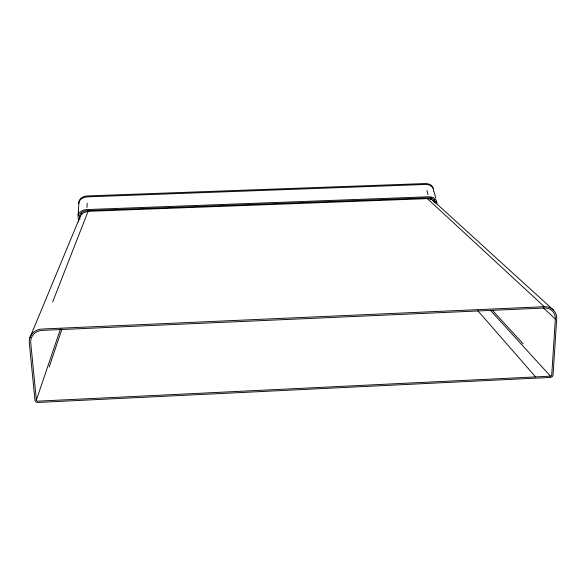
<?xml version="1.0" encoding="UTF-8"?>
<svg xmlns="http://www.w3.org/2000/svg" width="586" height="586" viewBox="0 0 586 586"><rect width="100%" height="100%" fill="white"/><g stroke="black" fill="none" stroke-linecap="round" stroke-linejoin="round"><path stroke-width="0.88" d="M79.806 218.974L79.813 218.241M86.962 207.437L87.175 203.181M78.304 213.004L78.78 204.551A9.794 7.266 5.2 0 1 87.482 196.859L425.355 184.458A9.596 6.981 -16.4 0 1 433.501 191.373M555.352 319.026L551.726 374.974A1.238 1.099 -33.9 0 1 550.459 376.175L37.746 401.154A1.282 1.165 11.5 0 1 36.361 400.048L30.736 342.759A12.68 11.713 15.1 0 1 42.199 330.379L544.233 308.024A12.306 11.024 -37.3 0 1 555.352 319.026L543.288 307.811M78.202 215.003L78.568 211.246L78.187 215.135M430.754 199.54L431.062 197.738M49.195 367.019L61.955 328.966M36.361 400.048L60.483 328.995M52.637 301.995L88.083 211.334L428.285 198.603L430.922 199.159L432.988 200.39L553.426 310.06M29.805 337.946L80.634 215.48L83.534 212.593L88.083 211.334M80.07 216.827L80.634 215.48M544.313 306.698L42.075 329.024A14.123 13.053 15.1 0 0 29.3 342.825L34.955 400.121A2.703 2.461 11.5 0 0 37.878 402.45L550.371 377.443A2.615 2.315 -33.9 0 0 553.052 374.908L556.7 318.967A13.712 12.284 -37.3 0 0 544.313 306.698L427.333 198.588M432.988 200.39L434.358 202.089M492.306 310.199L523.173 343.85M490.336 310.214L550.459 376.175M477.693 310.595L535.582 376.901M434.08 191.688L435.72 197.841M436.226 201.613L436.775 203.679A9.706 6.973 -16.1 0 0 428.556 196.779L86.86 209.576A9.911 7.266 4.9 0 0 78.063 217.274L78.744 221.779M434.299 199.599L434.959 202.082M426.952 190.582L428.022 194.706M79.777 219.025L79.506 217.223A8.46 6.197 4.9 0 1 87.014 210.652L428.381 197.848A8.285 5.955 -16.1 0 1 435.464 202.939M81.41 212.623L81.674 214.425M78.832 203.606A9.786 7.266 5.3 0 1 87.526 195.922L425.121 183.55A9.588 6.981 -16.4 0 1 433.266 188.604"/></g></svg>
